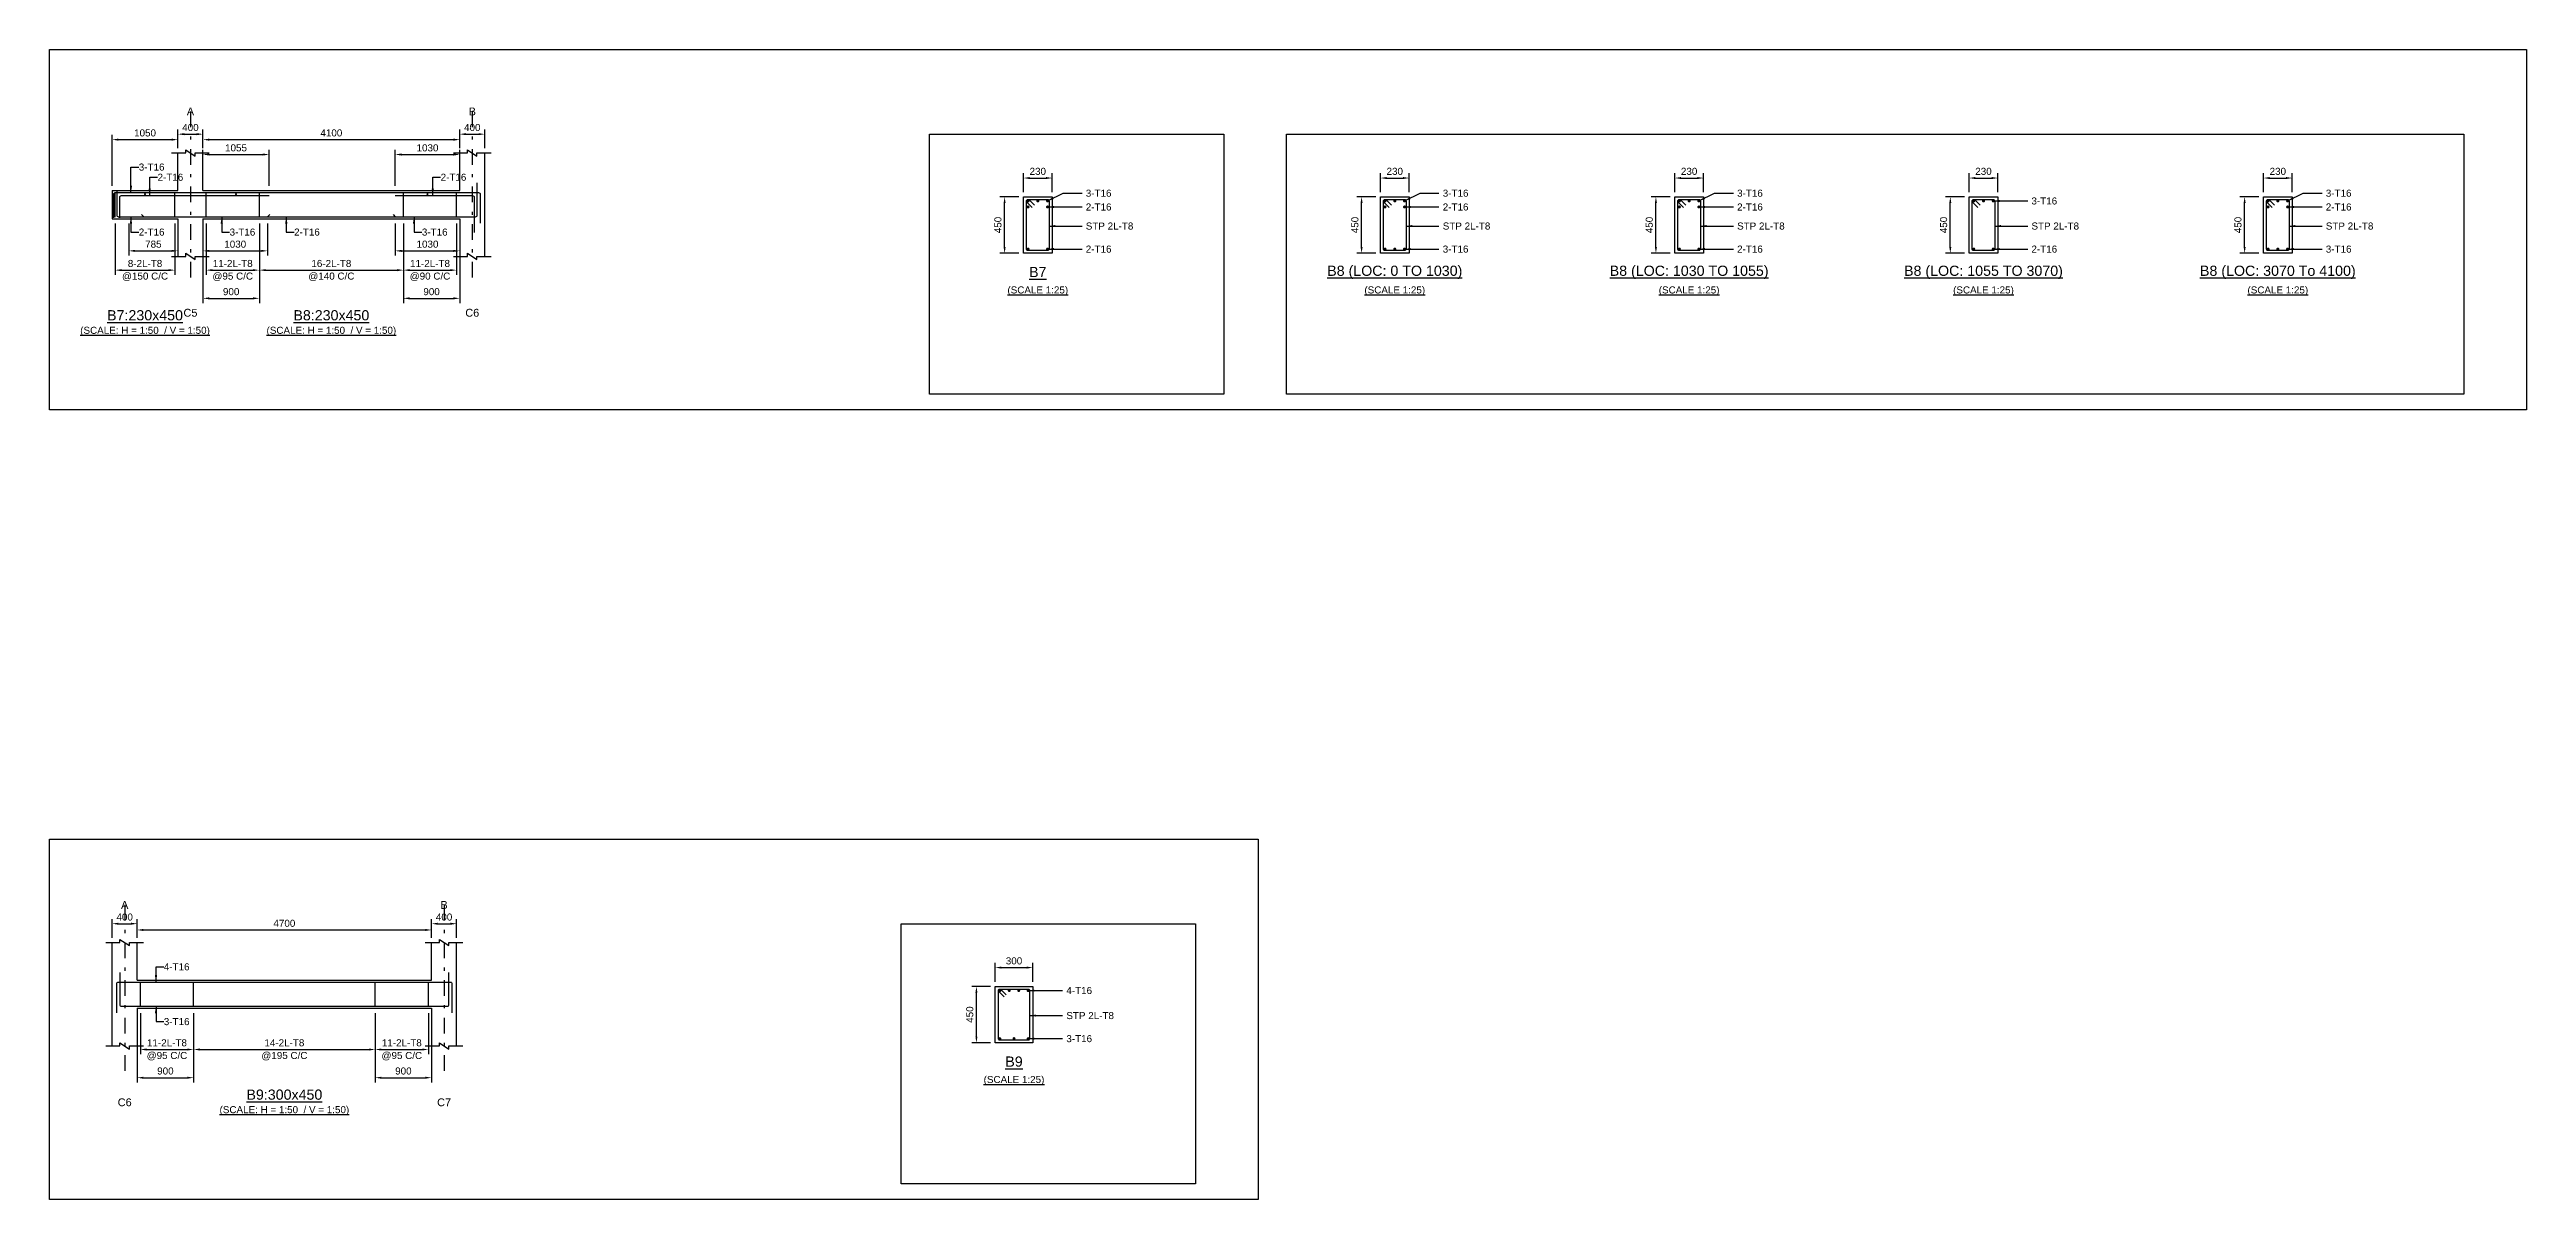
# Model space of a CAD drawing. Header units: inches. Extents: x -2000 to 143800, y -765100 to 3300.
# Drawn here: x -2000 to 77100, y -134400 to -97700 of the extents above; entities that cross this region are included whole.
import ezdxf
from ezdxf.enums import TextEntityAlignment as Align

# ---------------------------------------------------------------- set-up
doc = ezdxf.new("R2010")
doc.units = ezdxf.units.IN
doc.header["$LTSCALE"] = 1000
doc.header["$MEASUREMENT"] = 0
doc.linetypes.add('SCCenter', pattern=[1.2, 0.5, -0.3, 0.1, -0.3])
for name, color, linetype in [('Concrete Line', 2, 'Continuous'), ('Cut Line', 31, 'Continuous'), ('Dimension', 31, 'Continuous'), ('Grid', 8, 'Continuous'), ('Labels', 4, 'Continuous'), ('Labels_Support', 4, 'Continuous'), ('Link', 225, 'Continuous'), ('Reinforcement', 4, 'Continuous'), ('Schedule Border', 60, 'Continuous'), ('Spacer', 4, 'Continuous'), ('Text', 31, 'Continuous'), ('Text_Scale', 31, 'Continuous')]:
    doc.layers.add(name, color=color, linetype=linetype)
doc.styles.add('SC-SansSerif', font='SansSerif')
doc.styles.get("Standard").update_dxf_attribs({"font": 'txt.shx'})
doc.dimstyles.new('SCBBSDimStyl', dxfattribs={"dimtxt": 225, "dimasz": 200, "dimexe": 150, "dimexo": 150, "dimgap": 100, "dimtad": 1, "dimtoh": 1, "dimdec": 0, "dimzin": 0, "dimdsep": 46, "dimtxsty": 'SC-SansSerif', "dimcen": 0.09, "dimclrd": 8, "dimclre": 8, "dimclrt": 31, "dimadec": 0, "dimazin": 0, "dimtfac": 1, "dimtdec": 0, "dimtix": 1, "dimtofl": 0, "dimtmove": 0, "dimatfit": 3, "dimfxl": 1, "dimtolj": 1, "dimtzin": 0, "dimarcsym": 0})
doc.dimstyles.get("Standard").update_dxf_attribs({"dimtxt": 0.18, "dimasz": 225, "dimexe": 0.18, "dimexo": 0.0625, "dimgap": 0.09, "dimtad": 0, "dimtih": 1, "dimtoh": 1, "dimdec": 4, "dimzin": 0, "dimdsep": 46, "dimtxsty": 'Standard', "dimcen": 0.09, "dimadec": 0, "dimazin": 0, "dimtfac": 1, "dimtdec": 4, "dimtofl": 0, "dimtmove": 0, "dimatfit": 3, "dimfxl": 1, "dimtolj": 1, "dimtzin": 0, "dimarcsym": 0})

# ---------------------------------------------------------------- blocks, each defined once
blk = doc.blocks.new('*D62')
at = {"color": 8, "linetype": 'ByBlock', "lineweight": -2}
for p, q in [((100, -103250), (100, -104890)), ((2000, -103250), (2000, -104890)), ((300, -104740), (1800, -104740))]:
    blk.add_line(p, q, dxfattribs=at)
at = {"color": 8}
for points in [[(100, -104740), (300, -104707), (300, -104773)], [(2000, -104740), (1800, -104773), (1800, -104707)]]:
    blk.add_solid(points, dxfattribs=at)
at = {"layer": 'DEFPOINTS', "color": 31}
for p in [(100, -103100), (2000, -103100), (100, -104740)]:
    blk.add_point(p, dxfattribs=at)
at = {"color": 31, "char_height": 225, "attachment_point": 5, "style": 'SC-SansSerif'}
for s, insert in [('\\A1;8-2L-T8', (1050, -104528)), ('\\A1;@150 C/C', (1050, -104952))]:
    blk.add_mtext(s, dxfattribs=dict(at, insert=insert))
blk = doc.blocks.new('*D63')
at = {"color": 8, "linetype": 'ByBlock', "lineweight": -2}
for p, q in [((3000, -103250), (3000, -104890)), ((4700, -103250), (4700, -104890)), ((3200, -104740), (4500, -104740))]:
    blk.add_line(p, q, dxfattribs=at)
at = {"color": 8}
for points in [[(3000, -104740), (3200, -104707), (3200, -104773)], [(4700, -104740), (4500, -104773), (4500, -104707)]]:
    blk.add_solid(points, dxfattribs=at)
at = {"layer": 'DEFPOINTS', "color": 31}
for p in [(3000, -103100), (4700, -103100), (3000, -104740)]:
    blk.add_point(p, dxfattribs=at)
at = {"color": 31, "char_height": 225, "attachment_point": 5, "style": 'SC-SansSerif'}
for s, insert in [('\\A1;11-2L-T8', (3850, -104528)), ('\\A1;@95 C/C', (3850, -104952))]:
    blk.add_mtext(s, dxfattribs=dict(at, insert=insert))
blk = doc.blocks.new('*D64')
at = {"color": 8, "linetype": 'ByBlock', "lineweight": -2}
for p, q in [((2900, -103250), (2900, -105790)), ((4700, -103250), (4700, -105790)), ((3100, -105640), (4500, -105640))]:
    blk.add_line(p, q, dxfattribs=at)
at = {"color": 8}
for points in [[(2900, -105640), (3100, -105607), (3100, -105673)], [(4700, -105640), (4500, -105673), (4500, -105607)]]:
    blk.add_solid(points, dxfattribs=at)
at = {"layer": 'DEFPOINTS', "color": 31}
for p in [(2900, -103100), (4700, -103100), (2900, -105640)]:
    blk.add_point(p, dxfattribs=at)
at = {"color": 31, "insert": (3800, -105428), "char_height": 225, "attachment_point": 5, "style": 'SC-SansSerif'}
blk.add_mtext('\\A1;900', dxfattribs=at)
blk = doc.blocks.new('*D65')
at = {"color": 8, "linetype": 'ByBlock', "lineweight": -2}
for p, q in [((4700, -103250), (4700, -104890)), ((9300, -103250), (9300, -104890)), ((4900, -104740), (9100, -104740))]:
    blk.add_line(p, q, dxfattribs=at)
at = {"color": 8}
for points in [[(4700, -104740), (4900, -104707), (4900, -104773)], [(9300, -104740), (9100, -104773), (9100, -104707)]]:
    blk.add_solid(points, dxfattribs=at)
at = {"layer": 'DEFPOINTS', "color": 31}
for p in [(4700, -103100), (9300, -103100), (4700, -104740)]:
    blk.add_point(p, dxfattribs=at)
at = {"color": 31, "char_height": 225, "attachment_point": 5, "style": 'SC-SansSerif'}
for s, insert in [('\\A1;16-2L-T8', (7000, -104528)), ('\\A1;@140 C/C', (7000, -104952))]:
    blk.add_mtext(s, dxfattribs=dict(at, insert=insert))
blk = doc.blocks.new('*D66')
at = {"color": 8, "linetype": 'ByBlock', "lineweight": -2}
for p, q in [((9300, -103250), (9300, -104890)), ((11000, -103250), (11000, -104890)), ((9500, -104740), (10800, -104740))]:
    blk.add_line(p, q, dxfattribs=at)
at = {"color": 8}
for points in [[(9300, -104740), (9500, -104707), (9500, -104773)], [(11000, -104740), (10800, -104773), (10800, -104707)]]:
    blk.add_solid(points, dxfattribs=at)
at = {"layer": 'DEFPOINTS', "color": 31}
for p in [(9300, -103100), (11000, -103100), (9300, -104740)]:
    blk.add_point(p, dxfattribs=at)
at = {"color": 31, "char_height": 225, "attachment_point": 5, "style": 'SC-SansSerif'}
for s, insert in [('\\A1;11-2L-T8', (10150, -104528)), ('\\A1;@90 C/C', (10150, -104952))]:
    blk.add_mtext(s, dxfattribs=dict(at, insert=insert))
blk = doc.blocks.new('*D67')
at = {"color": 8, "linetype": 'ByBlock', "lineweight": -2}
for p, q in [((9300, -103250), (9300, -105790)), ((11100, -103250), (11100, -105790)), ((9500, -105640), (10900, -105640))]:
    blk.add_line(p, q, dxfattribs=at)
at = {"color": 8}
for points in [[(9300, -105640), (9500, -105607), (9500, -105673)], [(11100, -105640), (10900, -105673), (10900, -105607)]]:
    blk.add_solid(points, dxfattribs=at)
at = {"layer": 'DEFPOINTS', "color": 31}
for p in [(9300, -103100), (11100, -103100), (9300, -105640)]:
    blk.add_point(p, dxfattribs=at)
at = {"color": 31, "insert": (10200, -105428), "char_height": 225, "attachment_point": 5, "style": 'SC-SansSerif'}
blk.add_mtext('\\A1;900', dxfattribs=at)
blk = doc.blocks.new('*D68')
at = {"color": 8, "linetype": 'ByBlock', "lineweight": -2}
for p, q in [((9040, -102050), (9040, -100900)), ((9240, -101050), (10900, -101050)), ((11100, -102050), (11100, -100900))]:
    blk.add_line(p, q, dxfattribs=at)
at = {"color": 8}
for points in [[(9040, -101050), (9240, -101017), (9240, -101083)], [(11100, -101050), (10900, -101083), (10900, -101017)]]:
    blk.add_solid(points, dxfattribs=at)
at = {"layer": 'DEFPOINTS', "color": 31}
for p in [(9040, -101050), (9040, -102200), (11100, -102200)]:
    blk.add_point(p, dxfattribs=at)
at = {"color": 31, "insert": (10070, -100838), "char_height": 225, "attachment_point": 5, "style": 'SC-SansSerif'}
blk.add_mtext('\\A1;1030', dxfattribs=at)
blk = doc.blocks.new('*D69')
at = {"color": 8, "linetype": 'ByBlock', "lineweight": -2}
for p, q in [((2900, -102050), (2900, -100900)), ((3100, -101050), (4810, -101050)), ((5010, -102050), (5010, -100900))]:
    blk.add_line(p, q, dxfattribs=at)
at = {"color": 8}
for points in [[(2900, -101050), (3100, -101017), (3100, -101083)], [(5010, -101050), (4810, -101083), (4810, -101017)]]:
    blk.add_solid(points, dxfattribs=at)
at = {"layer": 'DEFPOINTS', "color": 31}
for p in [(2900, -101050), (2900, -102200), (5010, -102200)]:
    blk.add_point(p, dxfattribs=at)
at = {"color": 31, "insert": (3955, -100838), "char_height": 225, "attachment_point": 5, "style": 'SC-SansSerif'}
blk.add_mtext('\\A1;1055', dxfattribs=at)
blk = doc.blocks.new('*D70')
at = {"color": 8, "linetype": 'ByBlock', "lineweight": -2}
for p, q in [((530, -103250), (530, -104275)), ((2100, -103250), (2100, -104275)), ((730, -104125), (1900, -104125))]:
    blk.add_line(p, q, dxfattribs=at)
at = {"color": 8}
for points in [[(530, -104125), (730, -104092), (730, -104158)], [(2100, -104125), (1900, -104158), (1900, -104092)]]:
    blk.add_solid(points, dxfattribs=at)
at = {"layer": 'DEFPOINTS', "color": 31}
for p in [(530, -103100), (2100, -103100), (530, -104125)]:
    blk.add_point(p, dxfattribs=at)
at = {"color": 31, "insert": (1315, -103912), "char_height": 225, "attachment_point": 5, "style": 'SC-SansSerif'}
blk.add_mtext('\\A1;785', dxfattribs=at)
blk = doc.blocks.new('*D71')
at = {"color": 8, "linetype": 'ByBlock', "lineweight": -2}
for p, q in [((2900, -103250), (2900, -104275)), ((4960, -103250), (4960, -104275)), ((3100, -104125), (4760, -104125))]:
    blk.add_line(p, q, dxfattribs=at)
at = {"color": 8}
for points in [[(2900, -104125), (3100, -104092), (3100, -104158)], [(4960, -104125), (4760, -104158), (4760, -104092)]]:
    blk.add_solid(points, dxfattribs=at)
at = {"layer": 'DEFPOINTS', "color": 31}
for p in [(2900, -103100), (4960, -103100), (2900, -104125)]:
    blk.add_point(p, dxfattribs=at)
at = {"color": 31, "insert": (3930, -103912), "char_height": 225, "attachment_point": 5, "style": 'SC-SansSerif'}
blk.add_mtext('\\A1;1030', dxfattribs=at)
blk = doc.blocks.new('*D72')
at = {"color": 8, "linetype": 'ByBlock', "lineweight": -2}
for p, q in [((9040, -103250), (9040, -104275)), ((11100, -103250), (11100, -104275)), ((9240, -104125), (10900, -104125))]:
    blk.add_line(p, q, dxfattribs=at)
at = {"color": 8}
for points in [[(9040, -104125), (9240, -104092), (9240, -104158)], [(11100, -104125), (10900, -104158), (10900, -104092)]]:
    blk.add_solid(points, dxfattribs=at)
at = {"layer": 'DEFPOINTS', "color": 31}
for p in [(9040, -103100), (11100, -103100), (9040, -104125)]:
    blk.add_point(p, dxfattribs=at)
at = {"color": 31, "insert": (10070, -103912), "char_height": 225, "attachment_point": 5, "style": 'SC-SansSerif'}
blk.add_mtext('\\A1;1030', dxfattribs=at)
blk = doc.blocks.new('*D73')
at = {"color": 8, "linetype": 'ByBlock', "lineweight": -2}
for p, q in [((29100, -102250), (29100, -101650)), ((29300, -101800), (29820, -101800)), ((30020, -102250), (30020, -101650))]:
    blk.add_line(p, q, dxfattribs=at)
at = {"color": 8}
for points in [[(29100, -101800), (29300, -101767), (29300, -101833)], [(30020, -101800), (29820, -101833), (29820, -101767)]]:
    blk.add_solid(points, dxfattribs=at)
at = {"layer": 'DEFPOINTS', "color": 31}
for p in [(29100, -101800), (29100, -102400), (30020, -102400)]:
    blk.add_point(p, dxfattribs=at)
at = {"color": 31, "insert": (29560, -101588), "char_height": 225, "attachment_point": 5, "style": 'SC-SansSerif'}
blk.add_mtext('\\A1;230', dxfattribs=at)
blk = doc.blocks.new('*D74')
at = {"color": 8, "linetype": 'ByBlock', "lineweight": -2}
for p, q in [((28950, -102400), (28350, -102400)), ((28500, -104000), (28500, -102600)), ((28950, -104200), (28350, -104200))]:
    blk.add_line(p, q, dxfattribs=at)
at = {"color": 8}
for points in [[(28500, -102400), (28533, -102600), (28467, -102600)], [(28500, -104200), (28467, -104000), (28533, -104000)]]:
    blk.add_solid(points, dxfattribs=at)
at = {"layer": 'DEFPOINTS', "color": 31}
for p in [(29100, -102400), (28500, -104200), (29100, -104200)]:
    blk.add_point(p, dxfattribs=at)
at = {"color": 31, "insert": (28288, -103300), "char_height": 225, "attachment_point": 5, "rotation": 90, "style": 'SC-SansSerif'}
blk.add_mtext('\\A1;450', dxfattribs=at)
blk = doc.blocks.new('*D75')
at = {"color": 8, "linetype": 'ByBlock', "lineweight": -2}
for p, q in [((40500, -102250), (40500, -101650)), ((40700, -101800), (41220, -101800)), ((41420, -102250), (41420, -101650))]:
    blk.add_line(p, q, dxfattribs=at)
at = {"color": 8}
for points in [[(40500, -101800), (40700, -101767), (40700, -101833)], [(41420, -101800), (41220, -101833), (41220, -101767)]]:
    blk.add_solid(points, dxfattribs=at)
at = {"layer": 'DEFPOINTS', "color": 31}
for p in [(40500, -101800), (40500, -102400), (41420, -102400)]:
    blk.add_point(p, dxfattribs=at)
at = {"color": 31, "insert": (40960, -101588), "char_height": 225, "attachment_point": 5, "style": 'SC-SansSerif'}
blk.add_mtext('\\A1;230', dxfattribs=at)
blk = doc.blocks.new('*D76')
at = {"color": 8, "linetype": 'ByBlock', "lineweight": -2}
for p, q in [((40350, -102400), (39750, -102400)), ((39900, -104000), (39900, -102600)), ((40350, -104200), (39750, -104200))]:
    blk.add_line(p, q, dxfattribs=at)
at = {"color": 8}
for points in [[(39900, -102400), (39933, -102600), (39867, -102600)], [(39900, -104200), (39867, -104000), (39933, -104000)]]:
    blk.add_solid(points, dxfattribs=at)
at = {"layer": 'DEFPOINTS', "color": 31}
for p in [(40500, -102400), (39900, -104200), (40500, -104200)]:
    blk.add_point(p, dxfattribs=at)
at = {"color": 31, "insert": (39688, -103300), "char_height": 225, "attachment_point": 5, "rotation": 90, "style": 'SC-SansSerif'}
blk.add_mtext('\\A1;450', dxfattribs=at)
blk = doc.blocks.new('*D77')
at = {"color": 8, "linetype": 'ByBlock', "lineweight": -2}
for p, q in [((49900, -102250), (49900, -101650)), ((50100, -101800), (50620, -101800)), ((50820, -102250), (50820, -101650))]:
    blk.add_line(p, q, dxfattribs=at)
at = {"color": 8}
for points in [[(49900, -101800), (50100, -101767), (50100, -101833)], [(50820, -101800), (50620, -101833), (50620, -101767)]]:
    blk.add_solid(points, dxfattribs=at)
at = {"layer": 'DEFPOINTS', "color": 31}
for p in [(49900, -101800), (49900, -102400), (50820, -102400)]:
    blk.add_point(p, dxfattribs=at)
at = {"color": 31, "insert": (50360, -101588), "char_height": 225, "attachment_point": 5, "style": 'SC-SansSerif'}
blk.add_mtext('\\A1;230', dxfattribs=at)
blk = doc.blocks.new('*D78')
at = {"color": 8, "linetype": 'ByBlock', "lineweight": -2}
for p, q in [((49750, -102400), (49150, -102400)), ((49300, -104000), (49300, -102600)), ((49750, -104200), (49150, -104200))]:
    blk.add_line(p, q, dxfattribs=at)
at = {"color": 8}
for points in [[(49300, -102400), (49333, -102600), (49267, -102600)], [(49300, -104200), (49267, -104000), (49333, -104000)]]:
    blk.add_solid(points, dxfattribs=at)
at = {"layer": 'DEFPOINTS', "color": 31}
for p in [(49900, -102400), (49300, -104200), (49900, -104200)]:
    blk.add_point(p, dxfattribs=at)
at = {"color": 31, "insert": (49088, -103300), "char_height": 225, "attachment_point": 5, "rotation": 90, "style": 'SC-SansSerif'}
blk.add_mtext('\\A1;450', dxfattribs=at)
blk = doc.blocks.new('*D79')
at = {"color": 8, "linetype": 'ByBlock', "lineweight": -2}
for p, q in [((59300, -102250), (59300, -101650)), ((59500, -101800), (60020, -101800)), ((60220, -102250), (60220, -101650))]:
    blk.add_line(p, q, dxfattribs=at)
at = {"color": 8}
for points in [[(59300, -101800), (59500, -101767), (59500, -101833)], [(60220, -101800), (60020, -101833), (60020, -101767)]]:
    blk.add_solid(points, dxfattribs=at)
at = {"layer": 'DEFPOINTS', "color": 31}
for p in [(59300, -101800), (59300, -102400), (60220, -102400)]:
    blk.add_point(p, dxfattribs=at)
at = {"color": 31, "insert": (59760, -101588), "char_height": 225, "attachment_point": 5, "style": 'SC-SansSerif'}
blk.add_mtext('\\A1;230', dxfattribs=at)
blk = doc.blocks.new('*D80')
at = {"color": 8, "linetype": 'ByBlock', "lineweight": -2}
for p, q in [((59150, -102400), (58550, -102400)), ((58700, -104000), (58700, -102600)), ((59150, -104200), (58550, -104200))]:
    blk.add_line(p, q, dxfattribs=at)
at = {"color": 8}
for points in [[(58700, -102400), (58733, -102600), (58667, -102600)], [(58700, -104200), (58667, -104000), (58733, -104000)]]:
    blk.add_solid(points, dxfattribs=at)
at = {"layer": 'DEFPOINTS', "color": 31}
for p in [(59300, -102400), (58700, -104200), (59300, -104200)]:
    blk.add_point(p, dxfattribs=at)
at = {"color": 31, "insert": (58488, -103300), "char_height": 225, "attachment_point": 5, "rotation": 90, "style": 'SC-SansSerif'}
blk.add_mtext('\\A1;450', dxfattribs=at)
blk = doc.blocks.new('*D81')
at = {"color": 8, "linetype": 'ByBlock', "lineweight": -2}
for p, q in [((68700, -102250), (68700, -101650)), ((68900, -101800), (69420, -101800)), ((69620, -102250), (69620, -101650))]:
    blk.add_line(p, q, dxfattribs=at)
at = {"color": 8}
for points in [[(68700, -101800), (68900, -101767), (68900, -101833)], [(69620, -101800), (69420, -101833), (69420, -101767)]]:
    blk.add_solid(points, dxfattribs=at)
at = {"layer": 'DEFPOINTS', "color": 31}
for p in [(68700, -101800), (68700, -102400), (69620, -102400)]:
    blk.add_point(p, dxfattribs=at)
at = {"color": 31, "insert": (69160, -101588), "char_height": 225, "attachment_point": 5, "style": 'SC-SansSerif'}
blk.add_mtext('\\A1;230', dxfattribs=at)
blk = doc.blocks.new('*D82')
at = {"color": 8, "linetype": 'ByBlock', "lineweight": -2}
for p, q in [((68550, -102400), (67950, -102400)), ((68100, -104000), (68100, -102600)), ((68550, -104200), (67950, -104200))]:
    blk.add_line(p, q, dxfattribs=at)
at = {"color": 8}
for points in [[(68100, -102400), (68133, -102600), (68067, -102600)], [(68100, -104200), (68067, -104000), (68133, -104000)]]:
    blk.add_solid(points, dxfattribs=at)
at = {"layer": 'DEFPOINTS', "color": 31}
for p in [(68700, -102400), (68100, -104200), (68700, -104200)]:
    blk.add_point(p, dxfattribs=at)
at = {"color": 31, "insert": (67888, -103300), "char_height": 225, "attachment_point": 5, "rotation": 90, "style": 'SC-SansSerif'}
blk.add_mtext('\\A1;450', dxfattribs=at)
blk = doc.blocks.new('*D83')
at = {"color": 8, "linetype": 'ByBlock', "lineweight": -2}
for p, q in [((0, -102050), (0, -100425)), ((2100, -100850), (2100, -100425)), ((200, -100575), (1900, -100575))]:
    blk.add_line(p, q, dxfattribs=at)
at = {"color": 8}
for points in [[(0, -100575), (200, -100542), (200, -100608)], [(2100, -100575), (1900, -100608), (1900, -100542)]]:
    blk.add_solid(points, dxfattribs=at)
at = {"layer": 'DEFPOINTS', "color": 31}
for p in [(0, -100575), (2100, -101000), (0, -102200)]:
    blk.add_point(p, dxfattribs=at)
at = {"color": 31, "insert": (1050, -100362), "char_height": 225, "attachment_point": 5, "style": 'SC-SansSerif'}
blk.add_mtext('\\A1;1050', dxfattribs=at)
blk = doc.blocks.new('*D84')
at = {"color": 8, "linetype": 'ByBlock', "lineweight": -2}
for p, q in [((2900, -100850), (2900, -100425)), ((11100, -100850), (11100, -100425)), ((3100, -100575), (10900, -100575))]:
    blk.add_line(p, q, dxfattribs=at)
at = {"color": 8}
for points in [[(2900, -100575), (3100, -100542), (3100, -100608)], [(11100, -100575), (10900, -100608), (10900, -100542)]]:
    blk.add_solid(points, dxfattribs=at)
at = {"layer": 'DEFPOINTS', "color": 31}
for p in [(2900, -100575), (2900, -101000), (11100, -101000)]:
    blk.add_point(p, dxfattribs=at)
at = {"color": 31, "insert": (7000, -100362), "char_height": 225, "attachment_point": 5, "style": 'SC-SansSerif'}
blk.add_mtext('\\A1;4100', dxfattribs=at)
blk = doc.blocks.new('*D85')
at = {"color": 8, "linetype": 'ByBlock', "lineweight": -2}
for p, q in [((2100, -100850), (2100, -100250)), ((2300, -100400), (2700, -100400)), ((2900, -100850), (2900, -100250))]:
    blk.add_line(p, q, dxfattribs=at)
at = {"color": 8}
for points in [[(2100, -100400), (2300, -100367), (2300, -100433)], [(2900, -100400), (2700, -100433), (2700, -100367)]]:
    blk.add_solid(points, dxfattribs=at)
at = {"layer": 'DEFPOINTS', "color": 31}
for p in [(2100, -100400), (2100, -101000), (2900, -101000)]:
    blk.add_point(p, dxfattribs=at)
at = {"color": 31, "insert": (2500, -100188), "char_height": 225, "attachment_point": 5, "style": 'SC-SansSerif'}
blk.add_mtext('\\A1;400', dxfattribs=at)
blk = doc.blocks.new('*D86')
at = {"color": 8, "linetype": 'ByBlock', "lineweight": -2}
for p, q in [((11100, -100850), (11100, -100250)), ((11300, -100400), (11700, -100400)), ((11900, -100850), (11900, -100250))]:
    blk.add_line(p, q, dxfattribs=at)
at = {"color": 8}
for points in [[(11100, -100400), (11300, -100367), (11300, -100433)], [(11900, -100400), (11700, -100433), (11700, -100367)]]:
    blk.add_solid(points, dxfattribs=at)
at = {"layer": 'DEFPOINTS', "color": 31}
for p in [(11100, -100400), (11100, -101000), (11900, -101000)]:
    blk.add_point(p, dxfattribs=at)
at = {"color": 31, "insert": (11500, -100188), "char_height": 225, "attachment_point": 5, "style": 'SC-SansSerif'}
blk.add_mtext('\\A1;400', dxfattribs=at)
blk = doc.blocks.new('*D87')
at = {"color": 8, "linetype": 'ByBlock', "lineweight": -2}
for p, q in [((900, -128450), (900, -129765)), ((2600, -128450), (2600, -129765)), ((1100, -129615), (2400, -129615))]:
    blk.add_line(p, q, dxfattribs=at)
at = {"color": 8}
for points in [[(900, -129615), (1100, -129582), (1100, -129648)], [(2600, -129615), (2400, -129648), (2400, -129582)]]:
    blk.add_solid(points, dxfattribs=at)
at = {"layer": 'DEFPOINTS', "color": 31}
for p in [(900, -128300), (2600, -128300), (900, -129615)]:
    blk.add_point(p, dxfattribs=at)
at = {"color": 31, "char_height": 225, "attachment_point": 5, "style": 'SC-SansSerif'}
for s, insert in [('\\A1;@95 C/C', (1750, -129828)), ('\\A1;11-2L-T8', (1750, -129402))]:
    blk.add_mtext(s, dxfattribs=dict(at, insert=insert))
blk = doc.blocks.new('*D88')
at = {"color": 8, "linetype": 'ByBlock', "lineweight": -2}
for p, q in [((800, -128450), (800, -130665)), ((2600, -128450), (2600, -130665)), ((1000, -130515), (2400, -130515))]:
    blk.add_line(p, q, dxfattribs=at)
at = {"color": 8}
for points in [[(800, -130515), (1000, -130482), (1000, -130548)], [(2600, -130515), (2400, -130548), (2400, -130482)]]:
    blk.add_solid(points, dxfattribs=at)
at = {"layer": 'DEFPOINTS', "color": 31}
for p in [(800, -128300), (2600, -128300), (800, -130515)]:
    blk.add_point(p, dxfattribs=at)
at = {"color": 31, "insert": (1700, -130302), "char_height": 225, "attachment_point": 5, "style": 'SC-SansSerif'}
blk.add_mtext('\\A1;900', dxfattribs=at)
blk = doc.blocks.new('*D89')
at = {"color": 8, "linetype": 'ByBlock', "lineweight": -2}
for p, q in [((2600, -128450), (2600, -129765)), ((8400, -128450), (8400, -129765)), ((2800, -129615), (8200, -129615))]:
    blk.add_line(p, q, dxfattribs=at)
at = {"color": 8}
for points in [[(2600, -129615), (2800, -129582), (2800, -129648)], [(8400, -129615), (8200, -129648), (8200, -129582)]]:
    blk.add_solid(points, dxfattribs=at)
at = {"layer": 'DEFPOINTS', "color": 31}
for p in [(2600, -128300), (8400, -128300), (2600, -129615)]:
    blk.add_point(p, dxfattribs=at)
at = {"color": 31, "char_height": 225, "attachment_point": 5, "style": 'SC-SansSerif'}
for s, insert in [('\\A1;@195 C/C', (5500, -129828)), ('\\A1;14-2L-T8', (5500, -129402))]:
    blk.add_mtext(s, dxfattribs=dict(at, insert=insert))
blk = doc.blocks.new('*D90')
at = {"color": 8, "linetype": 'ByBlock', "lineweight": -2}
for p, q in [((8400, -128450), (8400, -129765)), ((10100, -128450), (10100, -129765)), ((8600, -129615), (9900, -129615))]:
    blk.add_line(p, q, dxfattribs=at)
at = {"color": 8}
for points in [[(8400, -129615), (8600, -129582), (8600, -129648)], [(10100, -129615), (9900, -129648), (9900, -129582)]]:
    blk.add_solid(points, dxfattribs=at)
at = {"layer": 'DEFPOINTS', "color": 31}
for p in [(8400, -128300), (10100, -128300), (8400, -129615)]:
    blk.add_point(p, dxfattribs=at)
at = {"color": 31, "char_height": 225, "attachment_point": 5, "style": 'SC-SansSerif'}
for s, insert in [('\\A1;@95 C/C', (9250, -129828)), ('\\A1;11-2L-T8', (9250, -129402))]:
    blk.add_mtext(s, dxfattribs=dict(at, insert=insert))
blk = doc.blocks.new('*D91')
at = {"color": 8, "linetype": 'ByBlock', "lineweight": -2}
for p, q in [((8400, -128450), (8400, -130665)), ((10200, -128450), (10200, -130665)), ((8600, -130515), (10000, -130515))]:
    blk.add_line(p, q, dxfattribs=at)
at = {"color": 8}
for points in [[(8400, -130515), (8600, -130482), (8600, -130548)], [(10200, -130515), (10000, -130548), (10000, -130482)]]:
    blk.add_solid(points, dxfattribs=at)
at = {"layer": 'DEFPOINTS', "color": 31}
for p in [(8400, -128300), (10200, -128300), (8400, -130515)]:
    blk.add_point(p, dxfattribs=at)
at = {"color": 31, "insert": (9300, -130302), "char_height": 225, "attachment_point": 5, "style": 'SC-SansSerif'}
blk.add_mtext('\\A1;900', dxfattribs=at)
blk = doc.blocks.new('*D92')
at = {"color": 8, "linetype": 'ByBlock', "lineweight": -2}
for p, q in [((28200, -127450), (28200, -126850)), ((28400, -127000), (29200, -127000)), ((29400, -127450), (29400, -126850))]:
    blk.add_line(p, q, dxfattribs=at)
at = {"color": 8}
for points in [[(28200, -127000), (28400, -126967), (28400, -127033)], [(29400, -127000), (29200, -127033), (29200, -126967)]]:
    blk.add_solid(points, dxfattribs=at)
at = {"layer": 'DEFPOINTS', "color": 31}
for p in [(28200, -127000), (28200, -127600), (29400, -127600)]:
    blk.add_point(p, dxfattribs=at)
at = {"color": 31, "insert": (28800, -126788), "char_height": 225, "attachment_point": 5, "style": 'SC-SansSerif'}
blk.add_mtext('\\A1;300', dxfattribs=at)
blk = doc.blocks.new('*D93')
at = {"color": 8, "linetype": 'ByBlock', "lineweight": -2}
for p, q in [((28050, -127600), (27450, -127600)), ((27600, -129200), (27600, -127800)), ((28050, -129400), (27450, -129400))]:
    blk.add_line(p, q, dxfattribs=at)
at = {"color": 8}
for points in [[(27600, -127600), (27633, -127800), (27567, -127800)], [(27600, -129400), (27567, -129200), (27633, -129200)]]:
    blk.add_solid(points, dxfattribs=at)
at = {"layer": 'DEFPOINTS', "color": 31}
for p in [(28200, -127600), (27600, -129400), (28200, -129400)]:
    blk.add_point(p, dxfattribs=at)
at = {"color": 31, "insert": (27388, -128500), "char_height": 225, "attachment_point": 5, "rotation": 90, "style": 'SC-SansSerif'}
blk.add_mtext('\\A1;450', dxfattribs=at)
blk = doc.blocks.new('*D94')
at = {"color": 8, "linetype": 'ByBlock', "lineweight": -2}
for p, q in [((800, -126050), (800, -125650)), ((10200, -126050), (10200, -125650)), ((1000, -125800), (10000, -125800))]:
    blk.add_line(p, q, dxfattribs=at)
at = {"color": 8}
for points in [[(800, -125800), (1000, -125767), (1000, -125833)], [(10200, -125800), (10000, -125833), (10000, -125767)]]:
    blk.add_solid(points, dxfattribs=at)
at = {"layer": 'DEFPOINTS', "color": 31}
for p in [(800, -125800), (800, -126200), (10200, -126200)]:
    blk.add_point(p, dxfattribs=at)
at = {"color": 31, "insert": (5500, -125588), "char_height": 225, "attachment_point": 5, "style": 'SC-SansSerif'}
blk.add_mtext('\\A1;4700', dxfattribs=at)
blk = doc.blocks.new('*D95')
at = {"color": 8, "linetype": 'ByBlock', "lineweight": -2}
for p, q in [((0, -126050), (0, -125450)), ((200, -125600), (600, -125600)), ((800, -126050), (800, -125450))]:
    blk.add_line(p, q, dxfattribs=at)
at = {"color": 8}
for points in [[(0, -125600), (200, -125567), (200, -125633)], [(800, -125600), (600, -125633), (600, -125567)]]:
    blk.add_solid(points, dxfattribs=at)
at = {"layer": 'DEFPOINTS', "color": 31}
for p in [(0, -125600), (0, -126200), (800, -126200)]:
    blk.add_point(p, dxfattribs=at)
at = {"color": 31, "insert": (400, -125388), "char_height": 225, "attachment_point": 5, "style": 'SC-SansSerif'}
blk.add_mtext('\\A1;400', dxfattribs=at)
blk = doc.blocks.new('*D96')
at = {"color": 8, "linetype": 'ByBlock', "lineweight": -2}
for p, q in [((10200, -126050), (10200, -125450)), ((10400, -125600), (10800, -125600)), ((11000, -126050), (11000, -125450))]:
    blk.add_line(p, q, dxfattribs=at)
at = {"color": 8}
for points in [[(10200, -125600), (10400, -125567), (10400, -125633)], [(11000, -125600), (10800, -125633), (10800, -125567)]]:
    blk.add_solid(points, dxfattribs=at)
at = {"layer": 'DEFPOINTS', "color": 31}
for p in [(10200, -125600), (10200, -126200), (11000, -126200)]:
    blk.add_point(p, dxfattribs=at)
at = {"color": 31, "insert": (10600, -125388), "char_height": 225, "attachment_point": 5, "style": 'SC-SansSerif'}
blk.add_mtext('\\A1;400', dxfattribs=at)

msp = doc.modelspace()

# ---------------------------------------------------------------- linework, layer by layer
at = {"layer": 'Concrete Line'}
for p, q in [((2100, -102200), (2100, -101000)), ((2900, -102200), (2900, -101000)), ((11100, -102200), (11100, -101000)), ((11900, -104300), (11900, -101000)), ((0, -102200), (0, -103100)), ((2100, -103100), (2100, -104300)), ((2900, -103100), (2900, -104300)), ((11100, -103100), (11100, -104300)), ((0, -129500), (0, -126200)), ((800, -127400), (800, -126200)), ((10200, -127400), (10200, -126200)), ((11000, -129500), (11000, -126200)), ((800, -128300), (800, -129500)), ((10200, -128300), (10200, -129500))]:
    msp.add_line(p, q, dxfattribs=at)
for points in [[(0, -102200), (2100, -102200)], [(2900, -102200), (11100, -102200)], [(0, -103100), (2100, -103100)], [(2900, -103100), (11100, -103100)], [(800, -127400), (10200, -127400)], [(800, -128300), (10200, -128300)]]:
    msp.add_lwpolyline(points, dxfattribs=at)
for points in [[(29100, -102400), (30020, -102400), (30020, -104200), (29100, -104200)], [(40500, -102400), (41420, -102400), (41420, -104200), (40500, -104200)], [(49900, -102400), (50820, -102400), (50820, -104200), (49900, -104200)], [(59300, -102400), (60220, -102400), (60220, -104200), (59300, -104200)], [(68700, -102400), (69620, -102400), (69620, -104200), (68700, -104200)], [(28200, -127600), (29400, -127600), (29400, -129400), (28200, -129400)]]:
    msp.add_lwpolyline(points, close=True, dxfattribs=at)
at = {"layer": 'Cut Line'}
for points in [[(1900, -101000), (2350, -101000), (2350, -100900), (2650, -101100), (2650, -101000), (3100, -101000)], [(10900, -101000), (11350, -101000), (11350, -100900), (11650, -101100), (11650, -101000), (12100, -101000)], [(1900, -104300), (2350, -104300), (2350, -104200), (2650, -104400), (2650, -104300), (3100, -104300)], [(10900, -104300), (11350, -104300), (11350, -104200), (11650, -104400), (11650, -104300), (12100, -104300)], [(-200, -126200), (250, -126200), (250, -126100), (550, -126300), (550, -126200), (1000, -126200)], [(10000, -126200), (10450, -126200), (10450, -126100), (10750, -126300), (10750, -126200), (11200, -126200)], [(-200, -129500), (250, -129500), (250, -129400), (550, -129600), (550, -129500), (1000, -129500)], [(10000, -129500), (10450, -129500), (10450, -129400), (10750, -129600), (10750, -129500), (11200, -129500)]]:
    msp.add_lwpolyline(points, dxfattribs=at)
at = {"layer": 'Grid', "linetype": 'SCCenter'}
for p, q in [((2500, -99675), (2500, -105100)), ((11500, -99675), (11500, -105100)), ((400, -125000), (400, -130300)), ((10600, -125000), (10600, -130300))]:
    msp.add_line(p, q, dxfattribs=at)
at = {"layer": 'Grid'}
for centre in [(2500, -99675), (11500, -99675), (400, -125000), (10600, -125000)]:
    msp.add_circle(centre, 0, dxfattribs=at)
at = {"layer": 'Link'}
for p, q in [((100, -103050), (100, -102250)), ((2000, -103050), (2000, -102250)), ((3000, -103050), (3000, -102250)), ((4700, -103050), (4700, -102250)), ((9300, -103050), (9300, -102250)), ((11000, -103050), (11000, -102250)), ((900, -128250), (900, -127450)), ((2600, -128250), (2600, -127450)), ((8400, -128250), (8400, -127450)), ((10100, -128250), (10100, -127450))]:
    msp.add_line(p, q, dxfattribs=at)
for points in [[(29383.8, -102735.6), (29214.1, -102565.9, -0.6681786), (29248, -102484), (29872, -102484, -0.4142136), (29920, -102532), (29920, -104068, -0.4142136), (29872, -104116), (29248, -104116, -0.4142136), (29200, -104068), (29200, -102532, -0.6681786), (29281.9, -102498.1), (29451.6, -102667.8)], [(40783.8, -102735.6), (40614.1, -102565.9, -0.6681786), (40648, -102484), (41272, -102484, -0.4142136), (41320, -102532), (41320, -104068, -0.4142136), (41272, -104116), (40648, -104116, -0.4142136), (40600, -104068), (40600, -102532, -0.6681786), (40681.9, -102498.1), (40851.6, -102667.8)], [(50183.8, -102735.6), (50014.1, -102565.9, -0.6681786), (50048, -102484), (50672, -102484, -0.4142136), (50720, -102532), (50720, -104068, -0.4142136), (50672, -104116), (50048, -104116, -0.4142136), (50000, -104068), (50000, -102532, -0.6681786), (50081.9, -102498.1), (50251.6, -102667.8)], [(59583.8, -102735.6), (59414.1, -102565.9, -0.6681786), (59448, -102484), (60072, -102484, -0.4142136), (60120, -102532), (60120, -104068, -0.4142136), (60072, -104116), (59448, -104116, -0.4142136), (59400, -104068), (59400, -102532, -0.6681786), (59481.9, -102498.1), (59651.6, -102667.8)], [(68983.8, -102735.6), (68814.1, -102565.9, -0.6681786), (68848, -102484), (69472, -102484, -0.4142136), (69520, -102532), (69520, -104068, -0.4142136), (69472, -104116), (68848, -104116, -0.4142136), (68800, -104068), (68800, -102532, -0.6681786), (68881.9, -102498.1), (69051.6, -102667.8)], [(28483.8, -127935.6), (28314.1, -127765.9, -0.6681786), (28348, -127684), (29252, -127684, -0.4142136), (29300, -127732), (29300, -129268, -0.4142136), (29252, -129316), (28348, -129316, -0.4142136), (28300, -129268), (28300, -127732, -0.6681786), (28381.9, -127698.1), (28551.6, -127867.8)]]:
    msp.add_lwpolyline(points, format="xyb", dxfattribs=at)
at = {"layer": 'Reinforcement'}
for points in [[(146, -102225), (146, -102984, 0.4142136), (196, -103034), (11606, -103034, 0.4142136), (11656, -102984), (11656, -101958)], [(8969.3, -102963.3), (9040, -103034), (11606, -103034, 0.4142136), (11656, -102984), (11656, -101958)], [(50, -103075), (50, -102316, -0.4142136), (100, -102266), (11702, -102266, -0.4142136), (11752, -102316), (11752, -103246)], [(242, -103075), (242, -102412, -0.4142136), (292, -102362), (5010, -102362)], [(9040, -102362), (11510, -102362, -0.4142136), (11560, -102412), (11560, -103534)], [(244, -127158), (244, -128184, 0.4142136), (294, -128234), (10706, -128234, 0.4142136), (10756, -128184), (10756, -127158)], [(148, -128446), (148, -127516, -0.4142136), (198, -127466), (10802, -127466, -0.4142136), (10852, -127516), (10852, -128446)]]:
    msp.add_lwpolyline(points, format="xyb", dxfattribs=at)
at = {"layer": 'Reinforcement', "const_width": 48}
for points in [[(29224, -102532, 1), (29272, -102532, 1)], [(29224, -102724, 1), (29272, -102724, 1)], [(29536, -102532, 1), (29584, -102532, 1)], [(29848, -102532, 1), (29896, -102532, 1)], [(29848, -102724, 1), (29896, -102724, 1)], [(40624, -102532, 1), (40672, -102532, 1)], [(40624, -102724, 1), (40672, -102724, 1)], [(40936, -102532, 1), (40984, -102532, 1)], [(41248, -102532, 1), (41296, -102532, 1)], [(41248, -102724, 1), (41296, -102724, 1)], [(50024, -102532, 1), (50072, -102532, 1)], [(50024, -102724, 1), (50072, -102724, 1)], [(50336, -102532, 1), (50384, -102532, 1)], [(50648, -102532, 1), (50696, -102532, 1)], [(50648, -102724, 1), (50696, -102724, 1)], [(59424, -102532, 1), (59472, -102532, 1)], [(59736, -102532, 1), (59784, -102532, 1)], [(60048, -102532, 1), (60096, -102532, 1)], [(68824, -102532, 1), (68872, -102532, 1)], [(68824, -102724, 1), (68872, -102724, 1)], [(69136, -102532, 1), (69184, -102532, 1)], [(69448, -102532, 1), (69496, -102532, 1)], [(69448, -102724, 1), (69496, -102724, 1)], [(29224, -104068, 1), (29272, -104068, 1)], [(29848, -104068, 1), (29896, -104068, 1)], [(40624, -104068, 1), (40672, -104068, 1)], [(40936, -104068, 1), (40984, -104068, 1)], [(41248, -104068, 1), (41296, -104068, 1)], [(50024, -104068, 1), (50072, -104068, 1)], [(50648, -104068, 1), (50696, -104068, 1)], [(59424, -104068, 1), (59472, -104068, 1)], [(60048, -104068, 1), (60096, -104068, 1)], [(68824, -104068, 1), (68872, -104068, 1)], [(69136, -104068, 1), (69184, -104068, 1)], [(69448, -104068, 1), (69496, -104068, 1)], [(28324, -127732, 1), (28372, -127732, 1)], [(28625, -127732, 1), (28673, -127732, 1)], [(28926, -127732, 1), (28974, -127732, 1)], [(29228, -127732, 1), (29276, -127732, 1)], [(28324, -129268, 1), (28372, -129268, 1)], [(28776, -129268, 1), (28824, -129268, 1)], [(29228, -129268, 1), (29276, -129268, 1)]]:
    msp.add_lwpolyline(points, format="xyb", close=True, dxfattribs=at)
at = {"layer": 'Reinforcement'}
msp.add_lwpolyline([(941.3, -102963.3), (1012, -103034), (4960, -103034), (5030.7, -102963.3)], dxfattribs=at)
at = {"layer": 'Schedule Border'}
for points in [[(-2000, -97700), (77100, -97700), (77100, -109200), (-2000, -109200)], [(26100, -100400), (35500, -100400), (35500, -108700), (26100, -108700)], [(37500, -100400), (75100, -100400), (75100, -108700), (37500, -108700)], [(-2000, -122900), (36600, -122900), (36600, -134400), (-2000, -134400)], [(25200, -125600), (34600, -125600), (34600, -133900), (25200, -133900)]]:
    msp.add_lwpolyline(points, close=True, dxfattribs=at)
at = {"layer": 'Spacer', "const_width": 32}
for points in [[(1034, -102314, 1), (1066, -102314, 1)], [(3939, -102314, 1), (3971, -102314, 1)], [(10054, -102314, 1), (10086, -102314, 1)]]:
    msp.add_lwpolyline(points, format="xyb", close=True, dxfattribs=at)

# ---------------------------------------------------------------- texts
at = {"layer": 'Grid', "style": 'SC-SansSerif'}
for s, p in [('A', (2500, -99675)), ('B', (11500, -99675)), ('A', (400, -125000)), ('B', (10600, -125000))]:
    msp.add_text(s, height=250, dxfattribs=at).set_placement(p, align=Align.MIDDLE)
at = {"layer": 'Labels', "style": 'SC-SansSerif'}
for s, p in [('%%uB7', (29560, -104800)), ('%%uB8 (LOC: 0 TO 1030)', (40960, -104800)), ('%%uB8 (LOC: 1030 TO 1055)', (50360, -104800)), ('%%uB8 (LOC: 1055 TO 3070)', (59760, -104800)), ('%%uB8 (LOC: 3070 To 4100)', (69160, -104800)), ('%%uB9', (28800, -130000))]:
    msp.add_text(s, height=325, dxfattribs=at).set_placement(p, align=Align.MIDDLE)
for s, p in [('%%uB7:230x450', (1050, -106440)), ('%%uB8:230x450', (7000, -106440)), ('%%uB9:300x450', (5500, -131315))]:
    msp.add_text(s, height=325, dxfattribs=at).set_placement(p, align=Align.BOTTOM_CENTER)
at = {"layer": 'Labels_Support', "style": 'SC-SansSerif'}
for s, p in [('C5', (2500, -106300)), ('C6', (11500, -106300)), ('C6', (400, -131500)), ('C7', (10600, -131500))]:
    msp.add_text(s, height=250, dxfattribs=at).set_placement(p, align=Align.BOTTOM_CENTER)
at = {"layer": 'Text', "style": 'SC-SansSerif'}
for s, p in [('3-T16', (850, -101450)), ('2-T16', (1450, -101775)), ('2-T16', (10490, -101775)), ('3-T16', (31092, -102284)), ('2-T16', (31092, -102724)), ('3-T16', (42492, -102284)), ('2-T16', (42492, -102724)), ('3-T16', (51892, -102284)), ('2-T16', (51892, -102724)), ('3-T16', (61292, -102532)), ('3-T16', (70692, -102284)), ('2-T16', (70692, -102724)), ('2-T16', (850, -103525)), ('3-T16', (3750, -103525)), ('2-T16', (5810, -103525)), ('3-T16', (9890, -103525)), ('STP 2L-T8', (31092, -103332)), ('STP 2L-T8', (42492, -103332)), ('STP 2L-T8', (51892, -103332)), ('STP 2L-T8', (61292, -103332)), ('STP 2L-T8', (70692, -103332)), ('2-T16', (31092, -104068)), ('3-T16', (42492, -104068)), ('2-T16', (51892, -104068)), ('2-T16', (61292, -104068)), ('3-T16', (70692, -104068)), ('4-T16', (1650, -126975)), ('4-T16', (30472, -127732)), ('3-T16', (1650, -128725)), ('STP 2L-T8', (30472, -128532)), ('3-T16', (30472, -129268))]:
    msp.add_text(s, height=225, dxfattribs=at).set_placement(p, align=Align.MIDDLE_LEFT)
for p in [(29560, -105400), (40960, -105400), (50360, -105400), (59760, -105400), (69160, -105400), (28800, -130600)]:
    msp.add_text('%%u(SCALE 1:25)', height=225, dxfattribs=at).set_placement(p, align=Align.MIDDLE)
at = {"layer": 'Text_Scale', "style": 'SC-SansSerif'}
for p in [(1050, -106840), (7000, -106840), (5500, -131715)]:
    msp.add_text('%%u(SCALE: H = 1:50  / V = 1:50)', height=225, dxfattribs=at).set_placement(p, align=Align.BOTTOM_CENTER)

# ---------------------------------------------------------------- dimensions: what is measured, and where the dimension line sits
at = {"layer": 'Dimension'}
for base, p1, p2, text, picture, middle in [((2100, -100575), (0, -102200), (2100, -101000), '1050', '*D83', (1050, -100575)), ((2900, -100400), (2100, -101000), (2900, -101000), '400', '*D85', (2500, -100400)), ((11100, -100575), (2900, -101000), (11100, -101000), '4100', '*D84', (7000, -100575)), ((11900, -100400), (11100, -101000), (11900, -101000), '400', '*D86', (11500, -100400)), ((5010, -101050), (2900, -102200), (5010, -102200), '1055', '*D69', (3955, -101050)), ((11100, -101050), (9040, -102200), (11100, -102200), '1030', '*D68', (10070, -101050)), ((2000, -104740), (100, -103100), (2000, -103100), '8-2L-T8\\X@150 C/C', '*D62', (1050, -104740)), ((2100, -104125), (530, -103100), (2100, -103100), '785', '*D70', (1315, -104125)), ((4700, -105640), (2900, -103100), (4700, -103100), '900', '*D64', (3800, -105640)), ((4960, -104125), (2900, -103100), (4960, -103100), '1030', '*D71', (3930, -104125)), ((4700, -104740), (3000, -103100), (4700, -103100), '11-2L-T8\\X@95 C/C', '*D63', (3850, -104740)), ((9300, -104740), (4700, -103100), (9300, -103100), '16-2L-T8\\X@140 C/C', '*D65', (7000, -104740)), ((11100, -104125), (9040, -103100), (11100, -103100), '1030', '*D72', (10070, -104125)), ((11000, -104740), (9300, -103100), (11000, -103100), '11-2L-T8\\X@90 C/C', '*D66', (10150, -104740)), ((11100, -105640), (9300, -103100), (11100, -103100), '900', '*D67', (10200, -105640)), ((800, -125600), (0, -126200), (800, -126200), '400', '*D95', (400, -125600)), ((10200, -125800), (800, -126200), (10200, -126200), '4700', '*D94', (5500, -125800)), ((11000, -125600), (10200, -126200), (11000, -126200), '400', '*D96', (10600, -125600)), ((2600, -130515), (800, -128300), (2600, -128300), '900', '*D88', (1700, -130515)), ((2600, -129615), (900, -128300), (2600, -128300), '11-2L-T8\\X@95 C/C', '*D87', (1750, -129615)), ((8400, -129615), (2600, -128300), (8400, -128300), '14-2L-T8\\X@195 C/C', '*D89', (5500, -129615)), ((10100, -129615), (8400, -128300), (10100, -128300), '11-2L-T8\\X@95 C/C', '*D90', (9250, -129615)), ((10200, -130515), (8400, -128300), (10200, -128300), '900', '*D91', (9300, -130515))]:
    dim = msp.add_linear_dim(base=base, p1=p1, p2=p2, text=text, dimstyle='SCBBSDimStyl', dxfattribs=at)
    dim.commit()
    dim.dimension.update_dxf_attribs({"geometry": picture, "text_midpoint": middle})
for base, p1, p2, angle, text, picture, middle in [((30020, -101800), (29100, -102400), (30020, -102400), 0, '230', '*D73', (29560, -101800)), ((41420, -101800), (40500, -102400), (41420, -102400), 0, '230', '*D75', (40960, -101800)), ((50820, -101800), (49900, -102400), (50820, -102400), 0, '230', '*D77', (50360, -101800)), ((60220, -101800), (59300, -102400), (60220, -102400), 0, '230', '*D79', (59760, -101800)), ((69620, -101800), (68700, -102400), (69620, -102400), 0, '230', '*D81', (69160, -101800)), ((28500, -102400), (29100, -104200), (29100, -102400), 90, '450', '*D74', (28500, -103300)), ((39900, -102400), (40500, -104200), (40500, -102400), 90, '450', '*D76', (39900, -103300)), ((49300, -102400), (49900, -104200), (49900, -102400), 90, '450', '*D78', (49300, -103300)), ((58700, -102400), (59300, -104200), (59300, -102400), 90, '450', '*D80', (58700, -103300)), ((68100, -102400), (68700, -104200), (68700, -102400), 90, '450', '*D82', (68100, -103300)), ((29400, -127000), (28200, -127600), (29400, -127600), 0, '300', '*D92', (28800, -127000)), ((27600, -127600), (28200, -129400), (28200, -127600), 90, '450', '*D93', (27600, -128500))]:
    dim = msp.add_linear_dim(base=base, p1=p1, p2=p2, angle=angle, text=text, dimstyle='SCBBSDimStyl', override={"dimjust": 0}, dxfattribs=at)
    dim.commit()
    dim.dimension.update_dxf_attribs({"geometry": picture, "text_midpoint": middle, "dimtype": 129})

# ---------------------------------------------------------------- leaders
at = {"layer": 'Dimension', "color": 8}
for points, dimstyle in [([(600, -102266), (600, -101450), (850, -101450)], 'Standard'), ([(1200, -102362), (1200, -101775), (1450, -101775)], 'Standard'), ([(10240, -102362), (10240, -101775), (10490, -101775)], 'Standard'), ([(29872, -102532), (30372, -102284), (30972, -102284)], 'SCBBSDimStyl'), ([(29872, -102724), (30372, -102724), (30972, -102724)], 'SCBBSDimStyl'), ([(41272, -102532), (41772, -102284), (42372, -102284)], 'SCBBSDimStyl'), ([(41272, -102724), (41772, -102724), (42372, -102724)], 'SCBBSDimStyl'), ([(50672, -102532), (51172, -102284), (51772, -102284)], 'SCBBSDimStyl'), ([(50672, -102724), (51172, -102724), (51772, -102724)], 'SCBBSDimStyl'), ([(60072, -102532), (60572, -102532), (61172, -102532)], 'SCBBSDimStyl'), ([(69472, -102532), (69972, -102284), (70572, -102284)], 'SCBBSDimStyl'), ([(69472, -102724), (69972, -102724), (70572, -102724)], 'SCBBSDimStyl'), ([(600, -103034), (600, -103525), (850, -103525)], 'Standard'), ([(3500, -103034), (3500, -103525), (3750, -103525)], 'Standard'), ([(5560, -103034), (5560, -103525), (5810, -103525)], 'Standard'), ([(9640, -103034), (9640, -103525), (9890, -103525)], 'Standard'), ([(29920, -103332), (30972, -103332)], 'SCBBSDimStyl'), ([(41320, -103332), (42372, -103332)], 'SCBBSDimStyl'), ([(50720, -103332), (51772, -103332)], 'SCBBSDimStyl'), ([(60120, -103332), (61172, -103332)], 'SCBBSDimStyl'), ([(69520, -103332), (70572, -103332)], 'SCBBSDimStyl'), ([(29872, -104068), (30372, -104068), (30972, -104068)], 'SCBBSDimStyl'), ([(41272, -104068), (41772, -104068), (42372, -104068)], 'SCBBSDimStyl'), ([(50672, -104068), (51172, -104068), (51772, -104068)], 'SCBBSDimStyl'), ([(60072, -104068), (60572, -104068), (61172, -104068)], 'SCBBSDimStyl'), ([(69472, -104068), (69972, -104068), (70572, -104068)], 'SCBBSDimStyl'), ([(1400, -127466), (1400, -126975), (1650, -126975)], 'Standard'), ([(29252, -127732), (29752, -127732), (30352, -127732)], 'SCBBSDimStyl'), ([(1400, -128234), (1400, -128725), (1650, -128725)], 'Standard'), ([(29300, -128532), (30352, -128532)], 'SCBBSDimStyl'), ([(29252, -129268), (29752, -129268), (30352, -129268)], 'SCBBSDimStyl')]:
    msp.add_leader(points, dimstyle=dimstyle, dxfattribs=at)

doc.saveas('drawing.dxf')
